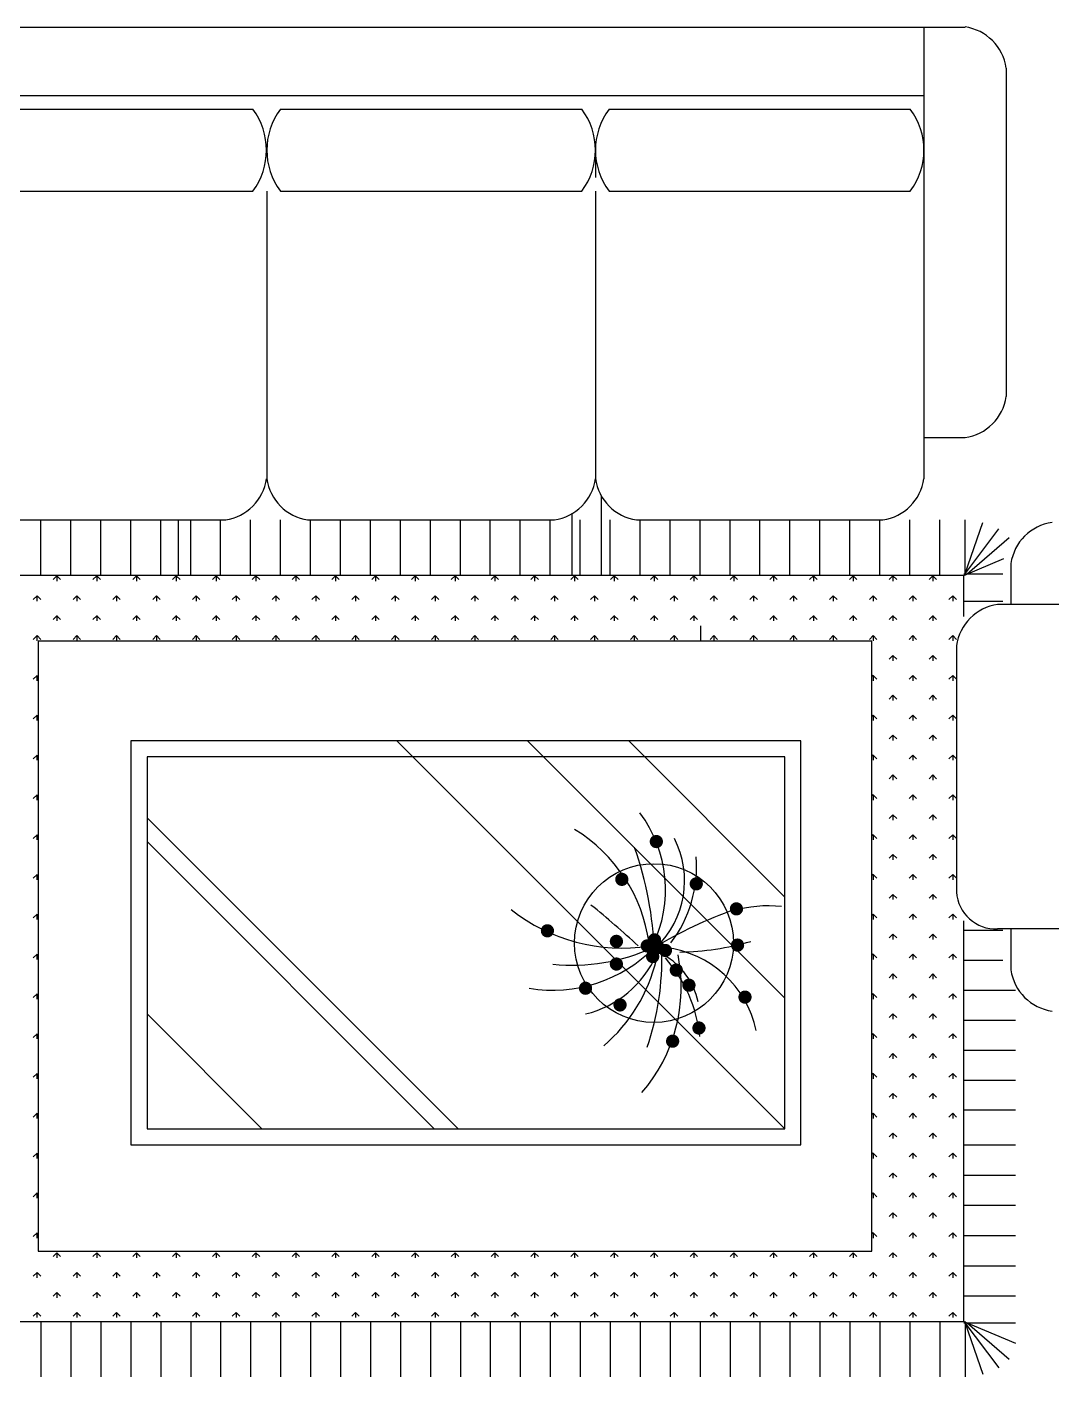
# Model space of a CAD drawing. Header units: millimetres. Extents: x -1705246 to 222838, y -3231245 to 126310.
# Drawn here: x 53048 to 54675, y 53566 to 55710 of the extents above; entities that cross this region are included whole.
import ezdxf

# ---------------------------------------------------------------- set-up
doc = ezdxf.new("R2010")
doc.units = ezdxf.units.MM
doc.layers.add('家具内线', color=8, linetype='Continuous')
doc.layers.add('家具外线', color=1, linetype='Continuous')

# ---------------------------------------------------------------- blocks, each defined once
blk = doc.blocks.new('MK-JJ-0387')
at = {"layer": '家具内线'}
for p, q in [((-139684.7, 99266.5), (-139712.7, 99347.8)), ((-139684.7, 99263.8), (-139684.7, 99352.1)), ((-139644.2, 99263.8), (-139644.2, 99352.1)), ((-139596.6, 99263.8), (-139596.6, 99352.1)), ((-139549, 99263.8), (-139549, 99352.1)), ((-139501.5, 99263.8), (-139501.5, 99352.1)), ((-139453.9, 99263.8), (-139453.9, 99352.1)), ((-139406.3, 99263.8), (-139406.3, 99352.1)), ((-139358.7, 99263.8), (-139358.7, 99352.1)), ((-139311.1, 99263.8), (-139311.1, 99352.1)), ((-139263.6, 99263.8), (-139263.6, 99352.1)), ((-139216, 99263.8), (-139216, 99352.1)), ((-139168.4, 99263.8), (-139168.4, 99352.1)), ((-139120.8, 99263.8), (-139120.8, 99352.1)), ((-139073.3, 99263.8), (-139073.3, 99352.1)), ((-139025.7, 99263.8), (-139025.7, 99352.1)), ((-138978.1, 99263.8), (-138978.1, 99352.1)), ((-138930.5, 99263.8), (-138930.5, 99352.1)), ((-138882.9, 99263.8), (-138882.9, 99352.1)), ((-138835.4, 99263.8), (-138835.4, 99352.1)), ((-138787.8, 99263.8), (-138787.8, 99352.1)), ((-138740.2, 99263.8), (-138740.2, 99352.1)), ((-138692.6, 99263.8), (-138692.6, 99352.1)), ((-138645.1, 99263.8), (-138645.1, 99352.1)), ((-138597.5, 99263.8), (-138597.5, 99352.1)), ((-138549.9, 99263.8), (-138549.9, 99352.1)), ((-138502.3, 99263.8), (-138502.3, 99352.1)), ((-138454.7, 99263.8), (-138454.7, 99352.1)), ((-138407.2, 99263.8), (-138407.2, 99352.1)), ((-138359.6, 99263.8), (-138359.6, 99352.1)), ((-138312, 99263.8), (-138312, 99352.1)), ((-138264.4, 99263.8), (-138264.4, 99352.1)), ((-138216.9, 99263.8), (-138216.9, 99352.1)), ((-139687.9, 99266), (-139754.4, 99323.8)), ((-139682.6, 99263.8), (-139738, 99337.7)), ((-139682.6, 99263.8), (-139764.6, 99298.5)), ((-139682.6, 99266), (-139764.2, 99266)), ((-139664.7, 99249.5), (-139670.7, 99255.4)), ((-139664.7, 99249.5), (-139664.7, 99257.9)), ((-139664.7, 99249.5), (-139658.8, 99255.4)), ((-139601.5, 99249.5), (-139607.4, 99255.4)), ((-139601.5, 99249.5), (-139601.5, 99257.9)), ((-139601.5, 99249.5), (-139595.6, 99255.4)), ((-139538.3, 99249.5), (-139544.2, 99255.4)), ((-139538.3, 99249.5), (-139538.3, 99257.9)), ((-139538.3, 99249.5), (-139532.4, 99255.4)), ((-139475.1, 99249.5), (-139481, 99255.4)), ((-139475.1, 99249.5), (-139475.1, 99257.9)), ((-139475.1, 99249.5), (-139469.1, 99255.4)), ((-139411.9, 99249.5), (-139417.8, 99255.4)), ((-139411.9, 99249.5), (-139405.9, 99255.4)), ((-139411.8, 99249.5), (-139411.8, 99257.9)), ((-139348.6, 99249.5), (-139354.6, 99255.4)), ((-139348.6, 99249.5), (-139348.6, 99257.9)), ((-139348.6, 99249.5), (-139342.7, 99255.4)), ((-139285.4, 99249.5), (-139291.3, 99255.4)), ((-139285.4, 99249.5), (-139285.4, 99257.9)), ((-139285.4, 99249.5), (-139279.5, 99255.4)), ((-139222.2, 99249.5), (-139228.1, 99255.4)), ((-139222.2, 99249.5), (-139222.2, 99257.9)), ((-139222.2, 99249.5), (-139216.3, 99255.4)), ((-139159, 99249.5), (-139164.9, 99255.4)), ((-139159, 99249.5), (-139159, 99257.9)), ((-139159, 99249.5), (-139153, 99255.4)), ((-139095.8, 99249.5), (-139101.7, 99255.4)), ((-139095.8, 99249.5), (-139089.8, 99255.4)), ((-139095.7, 99249.5), (-139095.7, 99257.9)), ((-139032.5, 99249.5), (-139038.5, 99255.4)), ((-139032.5, 99249.5), (-139032.5, 99257.9)), ((-139032.5, 99249.5), (-139026.6, 99255.4)), ((-138969.3, 99249.5), (-138975.2, 99255.4)), ((-138969.3, 99249.5), (-138969.3, 99257.9)), ((-138969.3, 99249.5), (-138963.4, 99255.4)), ((-138906.1, 99249.5), (-138912, 99255.4)), ((-138906.1, 99249.5), (-138906.1, 99257.9)), ((-138906.1, 99249.5), (-138900.2, 99255.4)), ((-138842.9, 99249.5), (-138848.8, 99255.4)), ((-138842.9, 99249.5), (-138842.9, 99257.9)), ((-138842.9, 99249.5), (-138836.9, 99255.4)), ((-138779.6, 99249.5), (-138785.6, 99255.4)), ((-138779.6, 99249.5), (-138779.6, 99257.9)), ((-138779.6, 99249.5), (-138773.7, 99255.4)), ((-138716.4, 99249.5), (-138722.4, 99255.4)), ((-138716.4, 99249.5), (-138716.4, 99257.9)), ((-138716.4, 99249.5), (-138710.5, 99255.4)), ((-138653.2, 99249.5), (-138659.1, 99255.4)), ((-138653.2, 99249.5), (-138653.2, 99257.9)), ((-138653.2, 99249.5), (-138647.3, 99255.4)), ((-138590, 99249.5), (-138595.9, 99255.4)), ((-138590, 99249.5), (-138590, 99257.9)), ((-138590, 99249.5), (-138584.1, 99255.4)), ((-138526.8, 99249.5), (-138532.7, 99255.4)), ((-138526.8, 99249.5), (-138520.8, 99255.4)), ((-138526.7, 99249.5), (-138526.7, 99257.9)), ((-138463.5, 99249.5), (-138469.5, 99255.4)), ((-138463.5, 99249.5), (-138463.5, 99257.9)), ((-138463.5, 99249.5), (-138457.6, 99255.4)), ((-138400.3, 99249.5), (-138406.2, 99255.4)), ((-138400.3, 99249.5), (-138400.3, 99257.9)), ((-138400.3, 99249.5), (-138394.4, 99255.4)), ((-138337.1, 99249.5), (-138343, 99255.4)), ((-138337.1, 99249.5), (-138337.1, 99257.9)), ((-138337.1, 99249.5), (-138331.2, 99255.4)), ((-138273.9, 99249.5), (-138279.8, 99255.4)), ((-138273.9, 99249.5), (-138273.9, 99257.9)), ((-138273.9, 99249.5), (-138268, 99255.4)), ((-138210.7, 99249.5), (-138216.6, 99255.4)), ((-138210.7, 99249.5), (-138204.7, 99255.4)), ((-138210.6, 99249.5), (-138210.6, 99257.9)), ((-139682.6, 99223), (-139764.2, 99223)), ((-139633.1, 99217.9), (-139639.1, 99223.8)), ((-139633.1, 99217.9), (-139633.1, 99226.3)), ((-139633.1, 99217.9), (-139627.2, 99223.8)), ((-139569.9, 99217.9), (-139575.8, 99223.8)), ((-139569.9, 99217.9), (-139569.9, 99226.3)), ((-139569.9, 99217.9), (-139564, 99223.8)), ((-139506.7, 99217.9), (-139512.6, 99223.8)), ((-139506.7, 99217.9), (-139506.7, 99226.3)), ((-139506.7, 99217.9), (-139500.8, 99223.8)), ((-139443.5, 99217.9), (-139449.4, 99223.8)), ((-139443.5, 99217.9), (-139443.5, 99226.3)), ((-139443.5, 99217.9), (-139437.5, 99223.8)), ((-139380.2, 99217.9), (-139386.2, 99223.8)), ((-139380.2, 99217.9), (-139380.2, 99226.3)), ((-139380.2, 99217.9), (-139374.3, 99223.8)), ((-139317, 99217.9), (-139323, 99223.8)), ((-139317, 99217.9), (-139317, 99226.3)), ((-139317, 99217.9), (-139311.1, 99223.8)), ((-139253.8, 99217.9), (-139259.7, 99223.8)), ((-139253.8, 99217.9), (-139253.8, 99226.3)), ((-139253.8, 99217.9), (-139247.9, 99223.8)), ((-139190.6, 99217.9), (-139196.5, 99223.8)), ((-139190.6, 99217.9), (-139190.6, 99226.3)), ((-139190.6, 99217.9), (-139184.7, 99223.8)), ((-139127.4, 99217.9), (-139133.3, 99223.8)), ((-139127.4, 99217.9), (-139121.4, 99223.8)), ((-139127.3, 99217.9), (-139127.3, 99226.3)), ((-139064.1, 99217.9), (-139070.1, 99223.8)), ((-139064.1, 99217.9), (-139064.1, 99226.3)), ((-139064.1, 99217.9), (-139058.2, 99223.8)), ((-139000.9, 99217.9), (-139006.8, 99223.8)), ((-139000.9, 99217.9), (-139000.9, 99226.3)), ((-139000.9, 99217.9), (-138995, 99223.8)), ((-138937.7, 99217.9), (-138943.6, 99223.8)), ((-138937.7, 99217.9), (-138937.7, 99226.3)), ((-138937.7, 99217.9), (-138931.8, 99223.8)), ((-138874.5, 99217.9), (-138880.4, 99223.8)), ((-138874.5, 99217.9), (-138874.5, 99226.3)), ((-138874.5, 99217.9), (-138868.5, 99223.8)), ((-138811.3, 99217.9), (-138817.2, 99223.8)), ((-138811.3, 99217.9), (-138805.3, 99223.8)), ((-138811.2, 99217.9), (-138811.2, 99226.3)), ((-138748, 99217.9), (-138754, 99223.8)), ((-138748, 99217.9), (-138748, 99226.3)), ((-138748, 99217.9), (-138742.1, 99223.8)), ((-138684.8, 99217.9), (-138690.7, 99223.8)), ((-138684.8, 99217.9), (-138684.8, 99226.3)), ((-138684.8, 99217.9), (-138678.9, 99223.8)), ((-138621.6, 99217.9), (-138627.5, 99223.8)), ((-138621.6, 99217.9), (-138621.6, 99226.3)), ((-138621.6, 99217.9), (-138615.7, 99223.8)), ((-138558.4, 99217.9), (-138564.3, 99223.8)), ((-138558.4, 99217.9), (-138558.4, 99226.3)), ((-138558.4, 99217.9), (-138552.4, 99223.8)), ((-138495.2, 99217.9), (-138501.1, 99223.8)), ((-138495.2, 99217.9), (-138489.2, 99223.8)), ((-138495.1, 99217.9), (-138495.1, 99226.3)), ((-138431.9, 99217.9), (-138437.9, 99223.8)), ((-138431.9, 99217.9), (-138431.9, 99226.3)), ((-138431.9, 99217.9), (-138426, 99223.8)), ((-138368.7, 99217.9), (-138374.6, 99223.8)), ((-138368.7, 99217.9), (-138368.7, 99226.3)), ((-138368.7, 99217.9), (-138362.8, 99223.8)), ((-138305.5, 99217.9), (-138311.4, 99223.8)), ((-138305.5, 99217.9), (-138305.5, 99226.3)), ((-138305.5, 99217.9), (-138299.6, 99223.8)), ((-138242.3, 99217.9), (-138248.2, 99223.8)), ((-138242.3, 99217.9), (-138242.3, 99226.3)), ((-138242.3, 99217.9), (-138236.3, 99223.8)), ((-139682.6, 99175.5), (-139764.2, 99175.5)), ((-139664.7, 99186.3), (-139670.7, 99192.2)), ((-139664.7, 99186.3), (-139664.7, 99194.7)), ((-139664.7, 99186.3), (-139658.8, 99192.2)), ((-139601.5, 99186.3), (-139607.4, 99192.2)), ((-139601.5, 99186.3), (-139601.5, 99194.7)), ((-139601.5, 99186.3), (-139595.6, 99192.2)), ((-139538.3, 99186.3), (-139544.2, 99192.2)), ((-139538.3, 99186.3), (-139538.3, 99194.7)), ((-139538.3, 99186.3), (-139532.4, 99192.2)), ((-139475.1, 99186.3), (-139481, 99192.2)), ((-139475.1, 99186.3), (-139475.1, 99194.7)), ((-139475.1, 99186.3), (-139469.1, 99192.2)), ((-139411.9, 99186.3), (-139417.8, 99192.2)), ((-139411.9, 99186.3), (-139405.9, 99192.2)), ((-139411.8, 99186.3), (-139411.8, 99194.7)), ((-139348.6, 99186.3), (-139354.6, 99192.2)), ((-139348.6, 99186.3), (-139348.6, 99194.7)), ((-139348.6, 99186.3), (-139342.7, 99192.2)), ((-139285.4, 99186.3), (-139291.3, 99192.2)), ((-139285.4, 99186.3), (-139285.4, 99194.7)), ((-139285.4, 99186.3), (-139279.5, 99192.2)), ((-139222.2, 99186.3), (-139228.1, 99192.2)), ((-139222.2, 99186.3), (-139222.2, 99194.7)), ((-139222.2, 99186.3), (-139216.3, 99192.2)), ((-139159, 99186.3), (-139164.9, 99192.2)), ((-139159, 99186.3), (-139159, 99194.7)), ((-139159, 99186.3), (-139153, 99192.2)), ((-139095.8, 99186.3), (-139101.7, 99192.2)), ((-139095.8, 99186.3), (-139089.8, 99192.2)), ((-139095.7, 99186.3), (-139095.7, 99194.7)), ((-139032.5, 99186.3), (-139038.5, 99192.2)), ((-139032.5, 99186.3), (-139032.5, 99194.7)), ((-139032.5, 99186.3), (-139026.6, 99192.2)), ((-138969.3, 99186.3), (-138975.2, 99192.2)), ((-138969.3, 99186.3), (-138969.3, 99194.7)), ((-138969.3, 99186.3), (-138963.4, 99192.2)), ((-138906.1, 99186.3), (-138912, 99192.2)), ((-138906.1, 99186.3), (-138906.1, 99194.7)), ((-138906.1, 99186.3), (-138900.2, 99192.2)), ((-138842.9, 99186.3), (-138848.8, 99192.2)), ((-138842.9, 99186.3), (-138842.9, 99194.7)), ((-138842.9, 99186.3), (-138836.9, 99192.2)), ((-138779.6, 99186.3), (-138785.6, 99192.2)), ((-138779.6, 99186.3), (-138779.6, 99194.7)), ((-138779.6, 99186.3), (-138773.7, 99192.2)), ((-138716.4, 99186.3), (-138722.4, 99192.2)), ((-138716.4, 99186.3), (-138716.4, 99194.7)), ((-138716.4, 99186.3), (-138710.5, 99192.2)), ((-138653.2, 99186.3), (-138659.1, 99192.2)), ((-138653.2, 99186.3), (-138653.2, 99194.7)), ((-138653.2, 99186.3), (-138647.3, 99192.2)), ((-138590, 99186.3), (-138595.9, 99192.2)), ((-138590, 99186.3), (-138590, 99194.7)), ((-138590, 99186.3), (-138584.1, 99192.2)), ((-138526.8, 99186.3), (-138532.7, 99192.2)), ((-138526.8, 99186.3), (-138520.8, 99192.2)), ((-138526.7, 99186.3), (-138526.7, 99194.7)), ((-138463.5, 99186.3), (-138469.5, 99192.2)), ((-138463.5, 99186.3), (-138463.5, 99194.7)), ((-138463.5, 99186.3), (-138457.6, 99192.2)), ((-138400.3, 99186.3), (-138406.2, 99192.2)), ((-138400.3, 99186.3), (-138400.3, 99194.7)), ((-138400.3, 99186.3), (-138394.4, 99192.2)), ((-138337.1, 99186.3), (-138343, 99192.2)), ((-138337.1, 99186.3), (-138337.1, 99194.7)), ((-138337.1, 99186.3), (-138331.2, 99192.2)), ((-138273.9, 99186.3), (-138279.8, 99192.2)), ((-138273.9, 99186.3), (-138273.9, 99194.7)), ((-138273.9, 99186.3), (-138268, 99192.2)), ((-138210.7, 99186.3), (-138216.6, 99192.2)), ((-138210.7, 99186.3), (-138204.7, 99192.2)), ((-138210.6, 99186.3), (-138210.6, 99194.7)), ((-139633.1, 99154.7), (-139639.1, 99160.6)), ((-139633.1, 99154.7), (-139633.1, 99163.1)), ((-139633.1, 99154.7), (-139627.2, 99160.6)), ((-139569.9, 99154.7), (-139575.8, 99160.6)), ((-139569.9, 99154.7), (-139569.9, 99163.1)), ((-139569.9, 99154.7), (-139564, 99160.6)), ((-138212.8, 99152.5), (-139536.5, 99152.5)), ((-139536.5, 99152.5), (-139536.5, 98183.4)), ((-139506.7, 99154.7), (-139512.6, 99160.6)), ((-139506.7, 99154.7), (-139506.7, 99163.1)), ((-139506.7, 99154.7), (-139500.8, 99160.6)), ((-139443.5, 99154.7), (-139449.4, 99160.6)), ((-139443.5, 99154.7), (-139443.5, 99163.1)), ((-139443.5, 99154.7), (-139437.5, 99160.6)), ((-139380.2, 99154.7), (-139386.2, 99160.6)), ((-139380.2, 99154.7), (-139380.2, 99163.1)), ((-139380.2, 99154.7), (-139374.3, 99160.6)), ((-139317, 99154.7), (-139323, 99160.6)), ((-139317, 99154.7), (-139317, 99163.1)), ((-139317, 99154.7), (-139311.1, 99160.6)), ((-139253.8, 99154.7), (-139259.7, 99160.6)), ((-139253.8, 99154.7), (-139253.8, 99163.1)), ((-139253.8, 99154.7), (-139247.9, 99160.6)), ((-139190.6, 99154.7), (-139196.5, 99160.6)), ((-139190.6, 99154.7), (-139190.6, 99163.1)), ((-139190.6, 99154.7), (-139184.7, 99160.6)), ((-139127.4, 99154.7), (-139133.3, 99160.6)), ((-139127.4, 99154.7), (-139121.4, 99160.6)), ((-139127.3, 99154.7), (-139127.3, 99163.1)), ((-139064.1, 99154.7), (-139070.1, 99160.6)), ((-139064.1, 99154.7), (-139064.1, 99163.1)), ((-139064.1, 99154.7), (-139058.2, 99160.6)), ((-139000.9, 99154.7), (-139006.8, 99160.6)), ((-139000.9, 99154.7), (-139000.9, 99163.1)), ((-139000.9, 99154.7), (-138995, 99160.6)), ((-138937.7, 99154.7), (-138943.6, 99160.6)), ((-138937.7, 99154.7), (-138937.7, 99163.1)), ((-138937.7, 99154.7), (-138931.8, 99160.6)), ((-138874.5, 99154.7), (-138880.4, 99160.6)), ((-138874.5, 99154.7), (-138874.5, 99163.1)), ((-138874.5, 99154.7), (-138868.5, 99160.6)), ((-138811.3, 99154.7), (-138817.2, 99160.6)), ((-138811.3, 99154.7), (-138805.3, 99160.6)), ((-138811.2, 99154.7), (-138811.2, 99163.1)), ((-138748, 99154.7), (-138754, 99160.6)), ((-138748, 99154.7), (-138748, 99163.1)), ((-138748, 99154.7), (-138742.1, 99160.6)), ((-138684.8, 99154.7), (-138690.7, 99160.6)), ((-138684.8, 99154.7), (-138684.8, 99163.1)), ((-138684.8, 99154.7), (-138678.9, 99160.6)), ((-138621.6, 99154.7), (-138627.5, 99160.6)), ((-138621.6, 99154.7), (-138621.6, 99163.1)), ((-138621.6, 99154.7), (-138615.7, 99160.6)), ((-138558.4, 99154.7), (-138564.3, 99160.6)), ((-138558.4, 99154.7), (-138558.4, 99163.1)), ((-138558.4, 99154.7), (-138552.4, 99160.6)), ((-138495.2, 99154.7), (-138501.1, 99160.6)), ((-138495.2, 99154.7), (-138489.2, 99160.6)), ((-138495.1, 99154.7), (-138495.1, 99163.1)), ((-138431.9, 99154.7), (-138437.9, 99160.6)), ((-138431.9, 99154.7), (-138431.9, 99163.1)), ((-138431.9, 99154.7), (-138426, 99160.6)), ((-138368.7, 99154.7), (-138374.6, 99160.6)), ((-138368.7, 99154.7), (-138368.7, 99163.1)), ((-138368.7, 99154.7), (-138362.8, 99160.6)), ((-138305.5, 99154.7), (-138311.4, 99160.6)), ((-138305.5, 99154.7), (-138305.5, 99163.1)), ((-138305.5, 99154.7), (-138299.6, 99160.6)), ((-138242.3, 99154.7), (-138248.2, 99160.6)), ((-138242.3, 99154.7), (-138242.3, 99163.1)), ((-138242.3, 99154.7), (-138236.3, 99160.6)), ((-138212.8, 98183.4), (-138212.8, 99152.5)), ((-139664.7, 99123.1), (-139664.7, 99131.5)), ((-139601.5, 99123.1), (-139601.5, 99131.5)), ((-139538.3, 99123.1), (-139538.3, 99131.5)), ((-138210.6, 99123.1), (-138210.6, 99131.5)), ((-139682.6, 99127.5), (-139764.2, 99127.5)), ((-139664.7, 99123.1), (-139670.7, 99129)), ((-139664.7, 99123.1), (-139658.8, 99129)), ((-139601.5, 99123.1), (-139607.4, 99129)), ((-139601.5, 99123.1), (-139595.6, 99129)), ((-139538.3, 99123.1), (-139544.2, 99129)), ((-139538.3, 99123.1), (-139536.5, 99124.9)), ((-138210.7, 99123.1), (-138212.8, 99125.3)), ((-138210.7, 99123.1), (-138204.7, 99129)), ((-139633.1, 99091.5), (-139639.1, 99097.4)), ((-139633.1, 99091.5), (-139633.1, 99099.8)), ((-139633.1, 99091.5), (-139627.2, 99097.4)), ((-139569.9, 99091.5), (-139575.8, 99097.4)), ((-139569.9, 99091.5), (-139569.9, 99099.8)), ((-139569.9, 99091.5), (-139564, 99097.4)), ((-139682.6, 99079.5), (-139764.2, 99079.5)), ((-139664.7, 99059.8), (-139664.7, 99068.2)), ((-139601.5, 99059.8), (-139601.5, 99068.2)), ((-139538.3, 99059.8), (-139538.3, 99068.2)), ((-138210.6, 99059.8), (-138210.6, 99068.2)), ((-139664.7, 99059.9), (-139670.7, 99065.8)), ((-139664.7, 99059.9), (-139658.8, 99065.8)), ((-139601.5, 99059.9), (-139607.4, 99065.8)), ((-139601.5, 99059.9), (-139595.6, 99065.8)), ((-139538.3, 99059.9), (-139544.2, 99065.8)), ((-139538.3, 99059.9), (-139536.5, 99061.6)), ((-138210.7, 99059.9), (-138212.8, 99062)), ((-138210.7, 99059.9), (-138204.7, 99065.8)), ((-139682.6, 99031.5), (-139764.2, 99031.5)), ((-139633.1, 99028.2), (-139639.1, 99034.2)), ((-139633.1, 99028.2), (-139633.1, 99036.6)), ((-139633.1, 99028.2), (-139627.2, 99034.2)), ((-139569.9, 99028.2), (-139575.8, 99034.2)), ((-139569.9, 99028.2), (-139569.9, 99036.6)), ((-139569.9, 99028.2), (-139564, 99034.2)), ((-139664.7, 98996.6), (-139670.7, 99002.6)), ((-139664.7, 98996.6), (-139664.7, 99005)), ((-139664.7, 98996.6), (-139658.8, 99002.6)), ((-139601.5, 98996.6), (-139607.4, 99002.6)), ((-139601.5, 98996.6), (-139601.5, 99005)), ((-139601.5, 98996.6), (-139595.6, 99002.6)), ((-139538.3, 98996.6), (-139544.2, 99002.6)), ((-139538.3, 98996.6), (-139538.3, 99005)), ((-138210.7, 98996.6), (-138204.7, 99002.6)), ((-138210.6, 98996.6), (-138210.6, 99005)), ((-139682.6, 98983.5), (-139764.2, 98983.5)), ((-139538.3, 98996.6), (-139536.5, 98998.4)), ((-138210.7, 98996.6), (-138212.8, 98998.8)), ((-139633.1, 98965), (-139639.1, 98971)), ((-139633.1, 98965), (-139633.1, 98973.4)), ((-139633.1, 98965), (-139627.2, 98971)), ((-139569.9, 98965), (-139575.8, 98971)), ((-139569.9, 98965), (-139569.9, 98973.4)), ((-139569.9, 98965), (-139564, 98971)), ((-139664.7, 98933.4), (-139670.7, 98939.3)), ((-139664.7, 98933.4), (-139664.7, 98941.8)), ((-139664.7, 98933.4), (-139658.8, 98939.3)), ((-139601.5, 98933.4), (-139607.4, 98939.3)), ((-139601.5, 98933.4), (-139601.5, 98941.8)), ((-139601.5, 98933.4), (-139595.6, 98939.3)), ((-139538.3, 98933.4), (-139544.2, 98939.3)), ((-139538.3, 98933.4), (-139538.3, 98941.8)), ((-139398.3, 98958.1), (-138782.1, 98341.9)), ((-138879.3, 98958.1), (-138385.4, 98464.2)), ((-138841.5, 98958.1), (-138385.4, 98501.9)), ((-138567.8, 98958.1), (-138385.4, 98775.6)), ((-138210.7, 98933.4), (-138204.7, 98939.3)), ((-138210.6, 98933.4), (-138210.6, 98941.8)), ((-139682.6, 98928), (-139764.2, 98928)), ((-139538.3, 98933.4), (-139536.5, 98935.2)), ((-138210.7, 98933.4), (-138212.8, 98935.6)), ((-139633.1, 98901.8), (-139639.1, 98907.7)), ((-139633.1, 98901.8), (-139633.1, 98910.2)), ((-139633.1, 98901.8), (-139627.2, 98907.7)), ((-139569.9, 98901.8), (-139575.8, 98907.7)), ((-139569.9, 98901.8), (-139569.9, 98910.2)), ((-139569.9, 98901.8), (-139564, 98907.7)), ((-139682.6, 98880.5), (-139764.2, 98880.5)), ((-139664.7, 98870.2), (-139670.7, 98876.1)), ((-139664.7, 98870.2), (-139664.7, 98878.6)), ((-139664.7, 98870.2), (-139658.8, 98876.1)), ((-139601.5, 98870.2), (-139607.4, 98876.1)), ((-139601.5, 98870.2), (-139601.5, 98878.6)), ((-139601.5, 98870.2), (-139595.6, 98876.1)), ((-139538.3, 98870.2), (-139544.2, 98876.1)), ((-139538.3, 98870.2), (-139538.3, 98878.6)), ((-138210.7, 98870.2), (-138204.7, 98876.1)), ((-138210.6, 98870.2), (-138210.6, 98878.6)), ((-139538.3, 98870.2), (-139536.5, 98872)), ((-138210.7, 98870.2), (-138212.8, 98872.4)), ((-139682.6, 98832.9), (-139764.2, 98832.9)), ((-139633.1, 98838.6), (-139639.1, 98844.5)), ((-139633.1, 98838.6), (-139633.1, 98847)), ((-139633.1, 98838.6), (-139627.2, 98844.5)), ((-139569.9, 98838.6), (-139575.8, 98844.5)), ((-139569.9, 98838.6), (-139569.9, 98847)), ((-139569.9, 98838.6), (-139564, 98844.5)), ((-139664.7, 98807), (-139670.7, 98812.9)), ((-139664.7, 98807), (-139664.7, 98815.3)), ((-139664.7, 98807), (-139658.8, 98812.9)), ((-139601.5, 98807), (-139607.4, 98812.9)), ((-139601.5, 98807), (-139601.5, 98815.3)), ((-139601.5, 98807), (-139595.6, 98812.9)), ((-139538.3, 98807), (-139544.2, 98812.9)), ((-139538.3, 98807), (-139538.3, 98815.3)), ((-138210.7, 98807), (-138204.7, 98812.9)), ((-138210.6, 98807), (-138210.6, 98815.3)), ((-139538.3, 98807), (-139536.5, 98808.8)), ((-138210.7, 98807), (-138212.8, 98809.1)), ((-139682.6, 98785.4), (-139764.2, 98785.4)), ((-139633.1, 98775.4), (-139639.1, 98781.3)), ((-139633.1, 98775.4), (-139633.1, 98783.7)), ((-139633.1, 98775.4), (-139627.2, 98781.3)), ((-139569.9, 98775.4), (-139575.8, 98781.3)), ((-139569.9, 98775.4), (-139569.9, 98783.7)), ((-139569.9, 98775.4), (-139564, 98781.3)), ((-139664.7, 98743.8), (-139670.7, 98749.7)), ((-139664.7, 98743.7), (-139664.7, 98752.1)), ((-139664.7, 98743.8), (-139658.8, 98749.7)), ((-139601.5, 98743.8), (-139607.4, 98749.7)), ((-139601.5, 98743.7), (-139601.5, 98752.1)), ((-139601.5, 98743.8), (-139595.6, 98749.7)), ((-139538.3, 98743.8), (-139544.2, 98749.7)), ((-139538.3, 98743.7), (-139538.3, 98752.1)), ((-139538.3, 98743.8), (-139536.5, 98745.5)), ((-139398.3, 98750.5), (-138989.7, 98341.9)), ((-138210.7, 98743.8), (-138212.8, 98745.9)), ((-138210.7, 98743.8), (-138204.7, 98749.7)), ((-138210.6, 98743.7), (-138210.6, 98752.1)), ((-139682.6, 98737.9), (-139764.2, 98737.9)), ((-139633.1, 98712.1), (-139639.1, 98718.1)), ((-139633.1, 98712.1), (-139633.1, 98720.5)), ((-139633.1, 98712.1), (-139627.2, 98718.1)), ((-139569.9, 98712.1), (-139575.8, 98718.1)), ((-139569.9, 98712.1), (-139569.9, 98720.5)), ((-139569.9, 98712.1), (-139564, 98718.1)), ((-139682.6, 98690.3), (-139744.4, 98690.3)), ((-139664.7, 98680.5), (-139670.7, 98686.5)), ((-139664.7, 98680.5), (-139664.7, 98688.9)), ((-139664.7, 98680.5), (-139658.8, 98686.5)), ((-139601.5, 98680.5), (-139607.4, 98686.5)), ((-139601.5, 98680.5), (-139601.5, 98688.9)), ((-139601.5, 98680.5), (-139595.6, 98686.5)), ((-139538.3, 98680.5), (-139544.2, 98686.5)), ((-139538.3, 98680.5), (-139538.3, 98688.9)), ((-139538.3, 98680.5), (-139536.5, 98682.3)), ((-138210.7, 98680.5), (-138212.8, 98682.7)), ((-138210.7, 98680.5), (-138204.7, 98686.5)), ((-138210.6, 98680.5), (-138210.6, 98688.9)), ((-139682.6, 98642.8), (-139744.4, 98642.8)), ((-139633.1, 98648.9), (-139639.1, 98654.8)), ((-139633.1, 98648.9), (-139633.1, 98657.3)), ((-139633.1, 98648.9), (-139627.2, 98654.8)), ((-139569.9, 98648.9), (-139575.8, 98654.8)), ((-139569.9, 98648.9), (-139569.9, 98657.3)), ((-139569.9, 98648.9), (-139564, 98654.8)), ((-139664.7, 98617.3), (-139670.7, 98623.2)), ((-139664.7, 98617.3), (-139664.7, 98625.7)), ((-139664.7, 98617.3), (-139658.8, 98623.2)), ((-139601.5, 98617.3), (-139607.4, 98623.2)), ((-139601.5, 98617.3), (-139601.5, 98625.7)), ((-139601.5, 98617.3), (-139595.6, 98623.2)), ((-139538.3, 98617.3), (-139544.2, 98623.2)), ((-139538.3, 98617.3), (-139538.3, 98625.7)), ((-139538.3, 98617.3), (-139536.5, 98619.1)), ((-138210.7, 98617.3), (-138212.8, 98619.5)), ((-138210.7, 98617.3), (-138204.7, 98623.2)), ((-138210.6, 98617.3), (-138210.6, 98625.7)), ((-139633.1, 98585.7), (-139639.1, 98591.6)), ((-139633.1, 98585.7), (-139633.1, 98594.1)), ((-139633.1, 98585.7), (-139627.2, 98591.6)), ((-139569.9, 98585.7), (-139575.8, 98591.6)), ((-139569.9, 98585.7), (-139569.9, 98594.1)), ((-139569.9, 98585.7), (-139564, 98591.6)), ((-139398.3, 98590.1), (-139150.2, 98341.9)), ((-139664.7, 98554.1), (-139670.7, 98560)), ((-139664.7, 98554.1), (-139664.7, 98562.5)), ((-139664.7, 98554.1), (-139658.8, 98560)), ((-139601.5, 98554.1), (-139607.4, 98560)), ((-139601.5, 98554.1), (-139601.5, 98562.5)), ((-139601.5, 98554.1), (-139595.6, 98560)), ((-139538.3, 98554.1), (-139544.2, 98560)), ((-139538.3, 98554.1), (-139538.3, 98562.5)), ((-139538.3, 98554.1), (-139536.5, 98555.9)), ((-138210.7, 98554.1), (-138212.8, 98556.3)), ((-138210.7, 98554.1), (-138204.7, 98560)), ((-138210.6, 98554.1), (-138210.6, 98562.5)), ((-139633.1, 98522.5), (-139633.1, 98530.9)), ((-139569.9, 98522.5), (-139569.9, 98530.9)), ((-139633.1, 98522.5), (-139639.1, 98528.4)), ((-139633.1, 98522.5), (-139627.2, 98528.4)), ((-139569.9, 98522.5), (-139575.8, 98528.4)), ((-139569.9, 98522.5), (-139564, 98528.4)), ((-139664.7, 98490.9), (-139670.7, 98496.8)), ((-139664.7, 98490.9), (-139664.7, 98499.2)), ((-139664.7, 98490.9), (-139658.8, 98496.8)), ((-139601.5, 98490.9), (-139607.4, 98496.8)), ((-139601.5, 98490.9), (-139601.5, 98499.2)), ((-139601.5, 98490.9), (-139595.6, 98496.8)), ((-139538.3, 98490.9), (-139544.2, 98496.8)), ((-139538.3, 98490.9), (-139538.3, 98499.2)), ((-139538.3, 98490.9), (-139536.5, 98492.7)), ((-138210.7, 98490.9), (-138212.8, 98493)), ((-138210.7, 98490.9), (-138204.7, 98496.8)), ((-138210.6, 98490.9), (-138210.6, 98499.2)), ((-139633.1, 98459.2), (-139633.1, 98467.6)), ((-139569.9, 98459.2), (-139569.9, 98467.6)), ((-139633.1, 98459.3), (-139639.1, 98465.2)), ((-139633.1, 98459.3), (-139627.2, 98465.2)), ((-139569.9, 98459.3), (-139575.8, 98465.2)), ((-139569.9, 98459.3), (-139564, 98465.2)), ((-139664.7, 98427.6), (-139670.7, 98433.6)), ((-139664.7, 98427.6), (-139664.7, 98436)), ((-139664.7, 98427.6), (-139658.8, 98433.6)), ((-139601.5, 98427.6), (-139607.4, 98433.6)), ((-139601.5, 98427.6), (-139601.5, 98436)), ((-139601.5, 98427.6), (-139595.6, 98433.6)), ((-139538.3, 98427.6), (-139544.2, 98433.6)), ((-139538.3, 98427.6), (-139538.3, 98436)), ((-139538.3, 98427.6), (-139536.5, 98429.4)), ((-138210.7, 98427.6), (-138212.8, 98429.8)), ((-138210.7, 98427.6), (-138204.7, 98433.6)), ((-138210.6, 98427.6), (-138210.6, 98436)), ((-139633.1, 98396), (-139639.1, 98402)), ((-139633.1, 98396), (-139633.1, 98404.4)), ((-139633.1, 98396), (-139627.2, 98402)), ((-139569.9, 98396), (-139575.8, 98402)), ((-139569.9, 98396), (-139569.9, 98404.4)), ((-139569.9, 98396), (-139564, 98402)), ((-139664.7, 98364.4), (-139670.7, 98370.4)), ((-139664.7, 98364.4), (-139664.7, 98372.8)), ((-139664.7, 98364.4), (-139658.8, 98370.4)), ((-139601.5, 98364.4), (-139607.4, 98370.4)), ((-139601.5, 98364.4), (-139601.5, 98372.8)), ((-139601.5, 98364.4), (-139595.6, 98370.4)), ((-139538.3, 98364.4), (-139544.2, 98370.4)), ((-139538.3, 98364.4), (-139538.3, 98372.8)), ((-139538.3, 98364.4), (-139536.5, 98366.2)), ((-138210.7, 98364.4), (-138212.8, 98366.6)), ((-138210.7, 98364.4), (-138204.7, 98370.4)), ((-138210.6, 98364.4), (-138210.6, 98372.8)), ((-139633.1, 98332.8), (-139639.1, 98338.7)), ((-139633.1, 98332.8), (-139633.1, 98341.2)), ((-139633.1, 98332.8), (-139627.2, 98338.7)), ((-139569.9, 98332.8), (-139575.8, 98338.7)), ((-139569.9, 98332.8), (-139569.9, 98341.2)), ((-139569.9, 98332.8), (-139564, 98338.7)), ((-139664.7, 98301.2), (-139670.7, 98307.1)), ((-139664.7, 98301.2), (-139664.7, 98309.6)), ((-139664.7, 98301.2), (-139658.8, 98307.1)), ((-139601.5, 98301.2), (-139607.4, 98307.1)), ((-139601.5, 98301.2), (-139601.5, 98309.6)), ((-139601.5, 98301.2), (-139595.6, 98307.1)), ((-139538.3, 98301.2), (-139544.2, 98307.1)), ((-139538.3, 98301.2), (-139538.3, 98309.6)), ((-139538.3, 98301.2), (-139536.5, 98303)), ((-138210.7, 98301.2), (-138212.8, 98303.4)), ((-138210.7, 98301.2), (-138204.7, 98307.1)), ((-138210.6, 98301.2), (-138210.6, 98309.6)), ((-139633.1, 98269.6), (-139639.1, 98275.5)), ((-139633.1, 98269.6), (-139633.1, 98278)), ((-139633.1, 98269.6), (-139627.2, 98275.5)), ((-139569.9, 98269.6), (-139575.8, 98275.5)), ((-139569.9, 98269.6), (-139569.9, 98278)), ((-139569.9, 98269.6), (-139564, 98275.5)), ((-139664.7, 98238), (-139670.7, 98243.9)), ((-139664.7, 98238), (-139664.7, 98246.4)), ((-139664.7, 98238), (-139658.8, 98243.9)), ((-139601.5, 98238), (-139607.4, 98243.9)), ((-139601.5, 98238), (-139601.5, 98246.4)), ((-139601.5, 98238), (-139595.6, 98243.9)), ((-139538.3, 98238), (-139544.2, 98243.9)), ((-139538.3, 98238), (-139538.3, 98246.4)), ((-139538.3, 98238), (-139536.5, 98239.8)), ((-138210.7, 98238), (-138212.8, 98240.2)), ((-138210.7, 98238), (-138204.7, 98243.9)), ((-138210.6, 98238), (-138210.6, 98246.4)), ((-139633.1, 98206.4), (-139639.1, 98212.3)), ((-139633.1, 98206.4), (-139633.1, 98214.7)), ((-139633.1, 98206.4), (-139627.2, 98212.3)), ((-139569.9, 98206.4), (-139575.8, 98212.3)), ((-139569.9, 98206.4), (-139569.9, 98214.7)), ((-139569.9, 98206.4), (-139564, 98212.3)), ((-139664.7, 98174.8), (-139670.7, 98180.7)), ((-139664.7, 98174.8), (-139664.7, 98183.1)), ((-139664.7, 98174.8), (-139658.8, 98180.7)), ((-139601.5, 98174.8), (-139607.4, 98180.7)), ((-139601.5, 98174.8), (-139601.5, 98183.1)), ((-139601.5, 98174.8), (-139595.6, 98180.7)), ((-139538.3, 98174.8), (-139544.2, 98180.7)), ((-139538.3, 98174.8), (-139538.3, 98183.1)), ((-139538.3, 98174.8), (-139532.4, 98180.7)), ((-139536.5, 98183.4), (-138212.8, 98183.4)), ((-139475.1, 98174.8), (-139481, 98180.7)), ((-139475.1, 98174.8), (-139475.1, 98183.1)), ((-139475.1, 98174.8), (-139469.1, 98180.7)), ((-139411.9, 98174.8), (-139417.8, 98180.7)), ((-139411.9, 98174.8), (-139405.9, 98180.7)), ((-139411.8, 98174.8), (-139411.8, 98183.1)), ((-139348.6, 98174.8), (-139354.6, 98180.7)), ((-139348.6, 98174.8), (-139348.6, 98183.1)), ((-139348.6, 98174.8), (-139342.7, 98180.7)), ((-139285.4, 98174.8), (-139291.3, 98180.7)), ((-139285.4, 98174.8), (-139285.4, 98183.1)), ((-139285.4, 98174.8), (-139279.5, 98180.7)), ((-139264.3, 98159.3), (-139264.3, 98183.4)), ((-139222.2, 98174.8), (-139228.1, 98180.7)), ((-139222.2, 98174.8), (-139222.2, 98183.1)), ((-139222.2, 98174.8), (-139216.3, 98180.7)), ((-139159, 98174.8), (-139164.9, 98180.7)), ((-139159, 98174.8), (-139159, 98183.1)), ((-139159, 98174.8), (-139153, 98180.7)), ((-139095.8, 98174.8), (-139101.7, 98180.7)), ((-139095.8, 98174.8), (-139089.8, 98180.7)), ((-139095.7, 98174.8), (-139095.7, 98183.1)), ((-139032.5, 98174.8), (-139038.5, 98180.7)), ((-139032.5, 98174.8), (-139032.5, 98183.1)), ((-139032.5, 98174.8), (-139026.6, 98180.7)), ((-138969.3, 98174.8), (-138975.2, 98180.7)), ((-138969.3, 98174.8), (-138969.3, 98183.1)), ((-138969.3, 98174.8), (-138963.4, 98180.7)), ((-138906.1, 98174.8), (-138912, 98180.7)), ((-138906.1, 98174.8), (-138906.1, 98183.1)), ((-138906.1, 98174.8), (-138900.2, 98180.7)), ((-138842.9, 98174.8), (-138848.8, 98180.7)), ((-138842.9, 98174.8), (-138842.9, 98183.1)), ((-138842.9, 98174.8), (-138836.9, 98180.7)), ((-138779.6, 98174.8), (-138785.6, 98180.7)), ((-138779.6, 98174.8), (-138779.6, 98183.1)), ((-138779.6, 98174.8), (-138773.7, 98180.7)), ((-138716.4, 98174.8), (-138722.4, 98180.7)), ((-138716.4, 98174.8), (-138716.4, 98183.1)), ((-138716.4, 98174.8), (-138710.5, 98180.7)), ((-138653.2, 98174.8), (-138659.1, 98180.7)), ((-138653.2, 98174.8), (-138653.2, 98183.1)), ((-138653.2, 98174.8), (-138647.3, 98180.7)), ((-138590, 98174.8), (-138595.9, 98180.7)), ((-138590, 98174.8), (-138590, 98183.1)), ((-138590, 98174.8), (-138584.1, 98180.7)), ((-138526.8, 98174.8), (-138532.7, 98180.7)), ((-138526.8, 98174.8), (-138520.8, 98180.7)), ((-138526.7, 98174.8), (-138526.7, 98183.1)), ((-138463.5, 98174.8), (-138469.5, 98180.7)), ((-138463.5, 98174.8), (-138463.5, 98183.1)), ((-138463.5, 98174.8), (-138457.6, 98180.7)), ((-138400.3, 98174.8), (-138406.2, 98180.7)), ((-138400.3, 98174.8), (-138400.3, 98183.1)), ((-138400.3, 98174.8), (-138394.4, 98180.7)), ((-138337.1, 98174.8), (-138343, 98180.7)), ((-138337.1, 98174.8), (-138337.1, 98183.1)), ((-138337.1, 98174.8), (-138331.2, 98180.7)), ((-138273.9, 98174.8), (-138279.8, 98180.7)), ((-138273.9, 98174.8), (-138273.9, 98183.1)), ((-138273.9, 98174.8), (-138268, 98180.7)), ((-138210.7, 98174.8), (-138216.6, 98180.7)), ((-138210.7, 98174.8), (-138204.7, 98180.7)), ((-138210.6, 98174.8), (-138210.6, 98183.1)), ((-139633.1, 98143.2), (-139639.1, 98149.1)), ((-139633.1, 98143.1), (-139633.1, 98151.5)), ((-139633.1, 98143.2), (-139627.2, 98149.1)), ((-139569.9, 98143.2), (-139575.8, 98149.1)), ((-139569.9, 98143.1), (-139569.9, 98151.5)), ((-139569.9, 98143.2), (-139564, 98149.1)), ((-139506.7, 98143.2), (-139512.6, 98149.1)), ((-139506.7, 98143.1), (-139506.7, 98151.5)), ((-139506.7, 98143.2), (-139500.8, 98149.1)), ((-139443.5, 98143.2), (-139449.4, 98149.1)), ((-139443.5, 98143.1), (-139443.5, 98151.5)), ((-139443.5, 98143.2), (-139437.5, 98149.1)), ((-139380.2, 98143.2), (-139386.2, 98149.1)), ((-139380.2, 98143.1), (-139380.2, 98151.5)), ((-139380.2, 98143.2), (-139374.3, 98149.1)), ((-139317, 98143.2), (-139323, 98149.1)), ((-139317, 98143.1), (-139317, 98151.5)), ((-139317, 98143.2), (-139311.1, 98149.1)), ((-139253.8, 98143.2), (-139259.7, 98149.1)), ((-139253.8, 98143.1), (-139253.8, 98151.5)), ((-139253.8, 98143.2), (-139247.9, 98149.1)), ((-139190.6, 98143.2), (-139196.5, 98149.1)), ((-139190.6, 98143.1), (-139190.6, 98151.5)), ((-139190.6, 98143.2), (-139184.7, 98149.1)), ((-139127.4, 98143.2), (-139133.3, 98149.1)), ((-139127.4, 98143.2), (-139121.4, 98149.1)), ((-139127.3, 98143.1), (-139127.3, 98151.5)), ((-139064.1, 98143.2), (-139070.1, 98149.1)), ((-139064.1, 98143.1), (-139064.1, 98151.5)), ((-139064.1, 98143.2), (-139058.2, 98149.1)), ((-139000.9, 98143.2), (-139006.8, 98149.1)), ((-139000.9, 98143.1), (-139000.9, 98151.5)), ((-139000.9, 98143.2), (-138995, 98149.1)), ((-138937.7, 98143.2), (-138943.6, 98149.1)), ((-138937.7, 98143.1), (-138937.7, 98151.5)), ((-138937.7, 98143.2), (-138931.8, 98149.1)), ((-138874.5, 98143.2), (-138880.4, 98149.1)), ((-138874.5, 98143.1), (-138874.5, 98151.5)), ((-138874.5, 98143.2), (-138868.5, 98149.1)), ((-138811.3, 98143.2), (-138817.2, 98149.1)), ((-138811.3, 98143.2), (-138805.3, 98149.1)), ((-138811.2, 98143.1), (-138811.2, 98151.5)), ((-138748, 98143.2), (-138754, 98149.1)), ((-138748, 98143.1), (-138748, 98151.5)), ((-138748, 98143.2), (-138742.1, 98149.1)), ((-138684.8, 98143.2), (-138690.7, 98149.1)), ((-138684.8, 98143.1), (-138684.8, 98151.5)), ((-138684.8, 98143.2), (-138678.9, 98149.1)), ((-138621.6, 98143.2), (-138627.5, 98149.1)), ((-138621.6, 98143.1), (-138621.6, 98151.5)), ((-138621.6, 98143.2), (-138615.7, 98149.1)), ((-138558.4, 98143.2), (-138564.3, 98149.1)), ((-138558.4, 98143.1), (-138558.4, 98151.5)), ((-138558.4, 98143.2), (-138552.4, 98149.1)), ((-138495.2, 98143.2), (-138501.1, 98149.1)), ((-138495.2, 98143.2), (-138489.2, 98149.1)), ((-138495.1, 98143.1), (-138495.1, 98151.5)), ((-138431.9, 98143.2), (-138437.9, 98149.1)), ((-138431.9, 98143.1), (-138431.9, 98151.5)), ((-138431.9, 98143.2), (-138426, 98149.1)), ((-138368.7, 98143.2), (-138374.6, 98149.1)), ((-138368.7, 98143.1), (-138368.7, 98151.5)), ((-138368.7, 98143.2), (-138362.8, 98149.1)), ((-138305.5, 98143.2), (-138311.4, 98149.1)), ((-138305.5, 98143.1), (-138305.5, 98151.5)), ((-138305.5, 98143.2), (-138299.6, 98149.1)), ((-138242.3, 98143.2), (-138248.2, 98149.1)), ((-138242.3, 98143.1), (-138242.3, 98151.5)), ((-138242.3, 98143.2), (-138236.3, 98149.1)), ((-139682.6, 98119.9), (-139744.4, 98119.9)), ((-139664.7, 98111.5), (-139670.7, 98117.5)), ((-139664.7, 98111.5), (-139664.7, 98119.9)), ((-139664.7, 98111.5), (-139658.8, 98117.5)), ((-139601.5, 98111.5), (-139607.4, 98117.5)), ((-139601.5, 98111.5), (-139601.5, 98119.9)), ((-139601.5, 98111.5), (-139595.6, 98117.5)), ((-139538.3, 98111.5), (-139544.2, 98117.5)), ((-139538.3, 98111.5), (-139538.3, 98119.9)), ((-139538.3, 98111.5), (-139532.4, 98117.5)), ((-139475.1, 98111.5), (-139481, 98117.5)), ((-139475.1, 98111.5), (-139475.1, 98119.9)), ((-139475.1, 98111.5), (-139469.1, 98117.5)), ((-139411.9, 98111.5), (-139417.8, 98117.5)), ((-139411.9, 98111.5), (-139405.9, 98117.5)), ((-139411.8, 98111.5), (-139411.8, 98119.9)), ((-139348.6, 98111.5), (-139354.6, 98117.5)), ((-139348.6, 98111.5), (-139348.6, 98119.9)), ((-139348.6, 98111.5), (-139342.7, 98117.5)), ((-139285.4, 98111.5), (-139291.3, 98117.5)), ((-139285.4, 98111.5), (-139285.4, 98119.9)), ((-139285.4, 98111.5), (-139279.5, 98117.5)), ((-139222.2, 98111.5), (-139228.1, 98117.5)), ((-139222.2, 98111.5), (-139222.2, 98119.9)), ((-139222.2, 98111.5), (-139216.3, 98117.5)), ((-139159, 98111.5), (-139164.9, 98117.5)), ((-139159, 98111.5), (-139159, 98119.9)), ((-139159, 98111.5), (-139153, 98117.5)), ((-139095.8, 98111.5), (-139101.7, 98117.5)), ((-139095.8, 98111.5), (-139089.8, 98117.5)), ((-139095.7, 98111.5), (-139095.7, 98119.9)), ((-139032.5, 98111.5), (-139038.5, 98117.5)), ((-139032.5, 98111.5), (-139032.5, 98119.9)), ((-139032.5, 98111.5), (-139026.6, 98117.5)), ((-138969.3, 98111.5), (-138975.2, 98117.5)), ((-138969.3, 98111.5), (-138969.3, 98119.9)), ((-138969.3, 98111.5), (-138963.4, 98117.5)), ((-138906.1, 98111.5), (-138912, 98117.5)), ((-138906.1, 98111.5), (-138906.1, 98119.9)), ((-138906.1, 98111.5), (-138900.2, 98117.5)), ((-138842.9, 98111.5), (-138848.8, 98117.5)), ((-138842.9, 98111.5), (-138842.9, 98119.9)), ((-138842.9, 98111.5), (-138836.9, 98117.5)), ((-138779.6, 98111.5), (-138785.6, 98117.5)), ((-138779.6, 98111.5), (-138779.6, 98119.9)), ((-138779.6, 98111.5), (-138773.7, 98117.5)), ((-138716.4, 98111.5), (-138722.4, 98117.5)), ((-138716.4, 98111.5), (-138716.4, 98119.9)), ((-138716.4, 98111.5), (-138710.5, 98117.5)), ((-138653.2, 98111.5), (-138659.1, 98117.5)), ((-138653.2, 98111.5), (-138653.2, 98119.9)), ((-138653.2, 98111.5), (-138647.3, 98117.5)), ((-138590, 98111.5), (-138595.9, 98117.5)), ((-138590, 98111.5), (-138590, 98119.9)), ((-138590, 98111.5), (-138584.1, 98117.5)), ((-138526.8, 98111.5), (-138532.7, 98117.5)), ((-138526.8, 98111.5), (-138520.8, 98117.5)), ((-138526.7, 98111.5), (-138526.7, 98119.9)), ((-138463.5, 98111.5), (-138469.5, 98117.5)), ((-138463.5, 98111.5), (-138463.5, 98119.9)), ((-138463.5, 98111.5), (-138457.6, 98117.5)), ((-138400.3, 98111.5), (-138406.2, 98117.5)), ((-138400.3, 98111.5), (-138400.3, 98119.9)), ((-138400.3, 98111.5), (-138394.4, 98117.5)), ((-138337.1, 98111.5), (-138343, 98117.5)), ((-138337.1, 98111.5), (-138337.1, 98119.9)), ((-138337.1, 98111.5), (-138331.2, 98117.5)), ((-138273.9, 98111.5), (-138279.8, 98117.5)), ((-138273.9, 98111.5), (-138273.9, 98119.9)), ((-138273.9, 98111.5), (-138268, 98117.5)), ((-138210.7, 98111.5), (-138216.6, 98117.5)), ((-138210.7, 98111.5), (-138204.7, 98117.5)), ((-138210.6, 98111.5), (-138210.6, 98119.9)), ((-139633.1, 98079.9), (-139639.1, 98085.9)), ((-139633.1, 98079.9), (-139633.1, 98088.3)), ((-139633.1, 98079.9), (-139627.2, 98085.9)), ((-139569.9, 98079.9), (-139575.8, 98085.9)), ((-139569.9, 98079.9), (-139569.9, 98088.3)), ((-139569.9, 98079.9), (-139564, 98085.9)), ((-139506.7, 98079.9), (-139512.6, 98085.9)), ((-139506.7, 98079.9), (-139506.7, 98088.3)), ((-139506.7, 98079.9), (-139500.8, 98085.9)), ((-139443.5, 98079.9), (-139449.4, 98085.9)), ((-139443.5, 98079.9), (-139443.5, 98088.3)), ((-139443.5, 98079.9), (-139437.5, 98085.9)), ((-139380.2, 98079.9), (-139386.2, 98085.9)), ((-139380.2, 98079.9), (-139380.2, 98088.3)), ((-139380.2, 98079.9), (-139374.3, 98085.9)), ((-139317, 98079.9), (-139323, 98085.9)), ((-139317, 98079.9), (-139317, 98088.3)), ((-139317, 98079.9), (-139311.1, 98085.9)), ((-139253.8, 98079.9), (-139259.7, 98085.9)), ((-139253.8, 98079.9), (-139253.8, 98088.3)), ((-139253.8, 98079.9), (-139247.9, 98085.9)), ((-139190.6, 98079.9), (-139196.5, 98085.9)), ((-139190.6, 98079.9), (-139190.6, 98088.3)), ((-139190.6, 98079.9), (-139184.7, 98085.9)), ((-139127.4, 98079.9), (-139133.3, 98085.9)), ((-139127.4, 98079.9), (-139121.4, 98085.9)), ((-139127.3, 98079.9), (-139127.3, 98088.3)), ((-139064.1, 98079.9), (-139070.1, 98085.9)), ((-139064.1, 98079.9), (-139064.1, 98088.3)), ((-139064.1, 98079.9), (-139058.2, 98085.9)), ((-139000.9, 98079.9), (-139006.8, 98085.9)), ((-139000.9, 98079.9), (-139000.9, 98088.3)), ((-139000.9, 98079.9), (-138995, 98085.9)), ((-138937.7, 98079.9), (-138943.6, 98085.9)), ((-138937.7, 98079.9), (-138937.7, 98088.3)), ((-138937.7, 98079.9), (-138931.8, 98085.9)), ((-138874.5, 98079.9), (-138880.4, 98085.9)), ((-138874.5, 98079.9), (-138874.5, 98088.3)), ((-138874.5, 98079.9), (-138868.5, 98085.9)), ((-138811.3, 98079.9), (-138817.2, 98085.9)), ((-138811.3, 98079.9), (-138805.3, 98085.9)), ((-138811.2, 98079.9), (-138811.2, 98088.3)), ((-138748, 98079.9), (-138754, 98085.9)), ((-138748, 98079.9), (-138748, 98088.3)), ((-138748, 98079.9), (-138742.1, 98085.9)), ((-138684.8, 98079.9), (-138690.7, 98085.9)), ((-138684.8, 98079.9), (-138684.8, 98088.3)), ((-138684.8, 98079.9), (-138678.9, 98085.9)), ((-138621.6, 98079.9), (-138627.5, 98085.9)), ((-138621.6, 98079.9), (-138621.6, 98088.3)), ((-138621.6, 98079.9), (-138615.7, 98085.9)), ((-138558.4, 98079.9), (-138564.3, 98085.9)), ((-138558.4, 98079.9), (-138558.4, 98088.3)), ((-138558.4, 98079.9), (-138552.4, 98085.9)), ((-138495.2, 98079.9), (-138501.1, 98085.9)), ((-138495.2, 98079.9), (-138489.2, 98085.9)), ((-138495.1, 98079.9), (-138495.1, 98088.3)), ((-138431.9, 98079.9), (-138437.9, 98085.9)), ((-138431.9, 98079.9), (-138431.9, 98088.3)), ((-138431.9, 98079.9), (-138426, 98085.9)), ((-138368.7, 98079.9), (-138374.6, 98085.9)), ((-138368.7, 98079.9), (-138368.7, 98088.3)), ((-138368.7, 98079.9), (-138362.8, 98085.9)), ((-138305.5, 98079.9), (-138311.4, 98085.9)), ((-138305.5, 98079.9), (-138305.5, 98088.3)), ((-138305.5, 98079.9), (-138299.6, 98085.9)), ((-138242.3, 98079.9), (-138248.2, 98085.9)), ((-138242.3, 98079.9), (-138242.3, 98088.3)), ((-138242.3, 98079.9), (-138236.3, 98085.9)), ((-139687.9, 98076.9), (-139754.4, 98019.1)), ((-139682.6, 98079.1), (-139746, 98052.3)), ((-139682.6, 98076.9), (-139744.4, 98076.9)), ((-139682.6, 98079.1), (-139738, 98005.2)), ((-139684.7, 98076.4), (-139712.7, 97995.1)), ((-139684.7, 98079.1), (-139684.7, 97990.8)), ((-139644.2, 98079.1), (-139644.2, 97990.8)), ((-139596.6, 98079.1), (-139596.6, 97990.8)), ((-139549, 98079.1), (-139549, 97990.8)), ((-139501.5, 98079.1), (-139501.5, 97990.8)), ((-139453.9, 98079.1), (-139453.9, 97990.8)), ((-139406.3, 98079.1), (-139406.3, 97990.8)), ((-139358.7, 98079.1), (-139358.7, 97990.8)), ((-139311.1, 98079.1), (-139311.1, 97990.8)), ((-139263.6, 98079.1), (-139263.6, 97990.8)), ((-139216, 98079.1), (-139216, 97990.8)), ((-139168.4, 98079.1), (-139168.4, 97990.8)), ((-139120.8, 98079.1), (-139120.8, 97990.8)), ((-139106.9, 98079.1), (-139106.9, 97953.2)), ((-139073.3, 98079.1), (-139073.3, 97990.8)), ((-139060.3, 98079.1), (-139060.3, 97980.9)), ((-139025.7, 98079.1), (-139025.7, 97990.8)), ((-138978.1, 98079.1), (-138978.1, 97990.8)), ((-138930.5, 98079.1), (-138930.5, 97990.8)), ((-138882.9, 98079.1), (-138882.9, 97990.8)), ((-138835.4, 98079.1), (-138835.4, 97990.8)), ((-138787.8, 98079.1), (-138787.8, 97990.8)), ((-138740.2, 98079.1), (-138740.2, 97990.8)), ((-138692.6, 98079.1), (-138692.6, 97990.8)), ((-138645.1, 98079.1), (-138645.1, 97990.8)), ((-138597.5, 98079.1), (-138597.5, 97990.8)), ((-138549.9, 98079.1), (-138549.9, 97990.8)), ((-138502.3, 98079.1), (-138502.3, 97990.8)), ((-138454.7, 98079.1), (-138454.7, 97990.8)), ((-138435.3, 98079.1), (-138435.3, 97990.8)), ((-138407.2, 98079.1), (-138407.2, 97990.8)), ((-138359.6, 98079.1), (-138359.6, 97990.8)), ((-138312, 98079.1), (-138312, 97990.8)), ((-138264.4, 98079.1), (-138264.4, 97990.8)), ((-138216.9, 98079.1), (-138216.9, 97990.8)), ((-139097.4, 97469.1), (-139097.4, 97925.6)), ((-138575.6, 97469.1), (-138575.6, 97925.6)), ((-139097.4, 97316.9), (-139619.1, 97316.9)), ((-138575.6, 97316.9), (-139097.4, 97316.9)), ((-138053.4, 97316.9), (-138575.1, 97316.9))]:
    blk.add_line(p, q, dxfattribs=at)
blk.add_lwpolyline([(-138385.4, 98367.5), (-138385.4, 98958.1), (-139398.3, 98958.1), (-139398.3, 98367.5)], close=True, dxfattribs=at)
at = {"layer": '家具内线', "const_width": 10.5}
for points in [[(-139220, 98824.1, -1), (-139220, 98813.6, -1)], [(-139261.8, 98803.2, -1), (-139261.8, 98792.7, -1)], [(-139136.5, 98766.5, -1), (-139136.5, 98756, -1)], [(-139334.9, 98754.1, -1), (-139334.9, 98743.6, -1)], [(-139081.7, 98740, -1), (-139081.7, 98729.6, -1)], [(-139245.9, 98735.2, -1), (-139245.9, 98724.7, -1)], [(-139225.8, 98711.2, -1), (-139225.8, 98700.7, -1)], [(-139130.7, 98701.6, -1), (-139130.7, 98691.1, -1)], [(-139208.5, 98680, -1), (-139208.5, 98669.5, -1)], [(-139188.3, 98689.6, -1), (-139188.3, 98679.1, -1)], [(-139323.1, 98671.5, -1), (-139323.1, 98661, -1)], [(-139197, 98675.2, -1), (-139197, 98664.7, -1)], [(-139191.2, 98663.2, -1), (-139191.2, 98652.7, -1)], [(-139179.7, 98672.8, -1), (-139179.7, 98662.3, -1)], [(-139130.7, 98665.6, -1), (-139130.7, 98655.1, -1)], [(-139021.2, 98648.8, -1), (-139021.2, 98638.3, -1)], [(-139321.3, 98614, -1), (-139321.3, 98603.5, -1)], [(-139257.5, 98574.3, -1), (-139257.5, 98563.8, -1)], [(-139139.3, 98567.1, -1), (-139139.3, 98556.6, -1)], [(-139194.1, 98507.1, -1), (-139194.1, 98496.6, -1)]]:
    blk.add_lwpolyline(points, format="xyb", close=True, dxfattribs=at)
at = {"layer": '家具内线'}
for centre, radius, start, end in [((-138977.9, 98732.7), 255.8, 139.0185, 191.4484), ((-139038.5, 98835.8), 226.1, 186.1376, 221.2419), ((-138764.1, 98687.5), 438.9, 161.271, 181.6714), ((-138946.2, 98631.7), 254.5, 130.2234, 166.9548), ((-139188, 98837), 168.3, 191.9716, 263.0096), ((-139042.3, 98614.1), 166.3, 103.7047, 155.9044), ((-139152.4, 98778.5), 110.2, 191.5421, 241.1099), ((-139029.3, 98510.9), 226.9, 80.6238, 135.5139), ((-139061.2, 98396.2), 301.9, 84.0363, 114.9112), ((-139224.9, 98249.3), 428, 90.8895, 106.1439), ((-139556, 99276.7), 707.9, 289.639, 301.0127), ((-139054.7, 98540.5), 203.4, 143.0442, 184.1259), ((-139091.5, 98564), 147.5, 134.0898, 207.0091), ((-139003.9, 98578.5), 204.8, 154.2367, 216.6769), ((-138630.6, 98698.5), 561, 182.1756, 199.4751), ((-139139.3, 98386.8), 284.1, 51.7667, 98.7504), ((-138933.9, 98697.1), 251, 187.8622, 238.685), ((-138105.2, 99817.1), 1563.8, 227.3201, 230.9512), ((-139371.3, 98795.4), 191.5, 263.5186, 287.0544)]:
    blk.add_arc(centre, radius, start, end, dxfattribs=at)
at = {"layer": '家具外线'}
for p, q in [((-138085.4, 99263.8), (-139682.6, 99263.8)), ((-139682.6, 99263.8), (-139682.6, 98627.9)), ((-139757.2, 98640.5), (-139757.2, 98705.7)), ((-140380, 98640.5), (-139736, 98640.5)), ((-139670.8, 98190.7), (-139670.8, 98582.5)), ((-140380, 98125.5), (-139736, 98125.5)), ((-139757.2, 98060.3), (-139757.2, 98125.5)), ((-139682.6, 98144.4), (-139682.6, 98079.1)), ((-139682.6, 98079.1), (-138085.4, 98079.1)), ((-139162.6, 97990.8), (-139553.9, 97990.8)), ((-138640.3, 97990.8), (-139032.1, 97990.8)), ((-138118.6, 97990.8), (-138510.4, 97990.8)), ((-139619.1, 97208.3), (-139619.1, 97925.6)), ((-139619.1, 97860.4), (-139684.3, 97860.4)), ((-139749.5, 97273.5), (-139749.5, 97795.2)), ((-139119.1, 97469.1), (-139597.3, 97469.1)), ((-138597.4, 97469.1), (-139075.6, 97469.1)), ((-138075.1, 97469.1), (-138553.4, 97469.1)), ((-139097.4, 97403.9), (-139097.4, 97447.4)), ((-139097.4, 97403.9), (-139097.4, 97447.4)), ((-139119.1, 97338.7), (-139597.3, 97338.7)), ((-138597.4, 97338.7), (-139075.6, 97338.7)), ((-138075.1, 97338.7), (-138553.4, 97338.7)), ((-138966.9, 97208.3), (-139684.3, 97208.3)), ((-138445.2, 97208.3), (-139227.8, 97208.3)), ((-137988.2, 97208.3), (-138705.5, 97208.3))]:
    blk.add_line(p, q, dxfattribs=at)
blk.add_lwpolyline([(-138359.8, 98341.9), (-138359.8, 98983.6), (-139423.8, 98983.6), (-139423.8, 98341.9)], close=True, dxfattribs=at)
blk.add_circle((-139190.4, 98663.1), 126.1, dxfattribs=at)
for centre, radius, start, end in [((-139833.3, 98694.9), 76.9, 8.1301, 81.8699), ((-139733.3, 98577.9), 62.7, 3.7424, 92.46), ((-139746.9, 98201.6), 76.9, 278.1301, 351.8699), ((-139833.3, 98071.2), 76.9, 278.1301, 351.8699), ((-139543, 97914.7), 76.9, 98.1301, 171.8699), ((-139173.4, 97914.7), 76.9, 8.1301, 81.8699), ((-139021.3, 97914.7), 76.9, 98.1301, 171.8699), ((-138651.7, 97914.7), 76.9, 8.1301, 81.8699), ((-138499, 97914.7), 76.9, 98.1301, 171.8699), ((-139673.4, 97784.3), 76.9, 98.1301, 171.8699), ((-139510.4, 97403.9), 108.7, 143.1301, 216.8699), ((-139206.1, 97403.9), 108.7, 323.1301, 36.8699), ((-138988.7, 97403.9), 108.7, 143.1301, 216.8699), ((-138684.3, 97403.9), 108.7, 323.1301, 36.8699), ((-138466.4, 97403.9), 108.7, 143.1301, 216.8699), ((-139673.4, 97284.3), 76.9, 188.1301, 261.8699)]:
    blk.add_arc(centre, radius, start, end, dxfattribs=at)

msp = doc.modelspace()

# ---------------------------------------------------------------- block references
at = {"layer": '家具外线', "rotation": 180}
msp.add_blockref('MK-JJ-0387', (-85147.3, 152917.8), dxfattribs=at)

doc.saveas('drawing.dxf')
